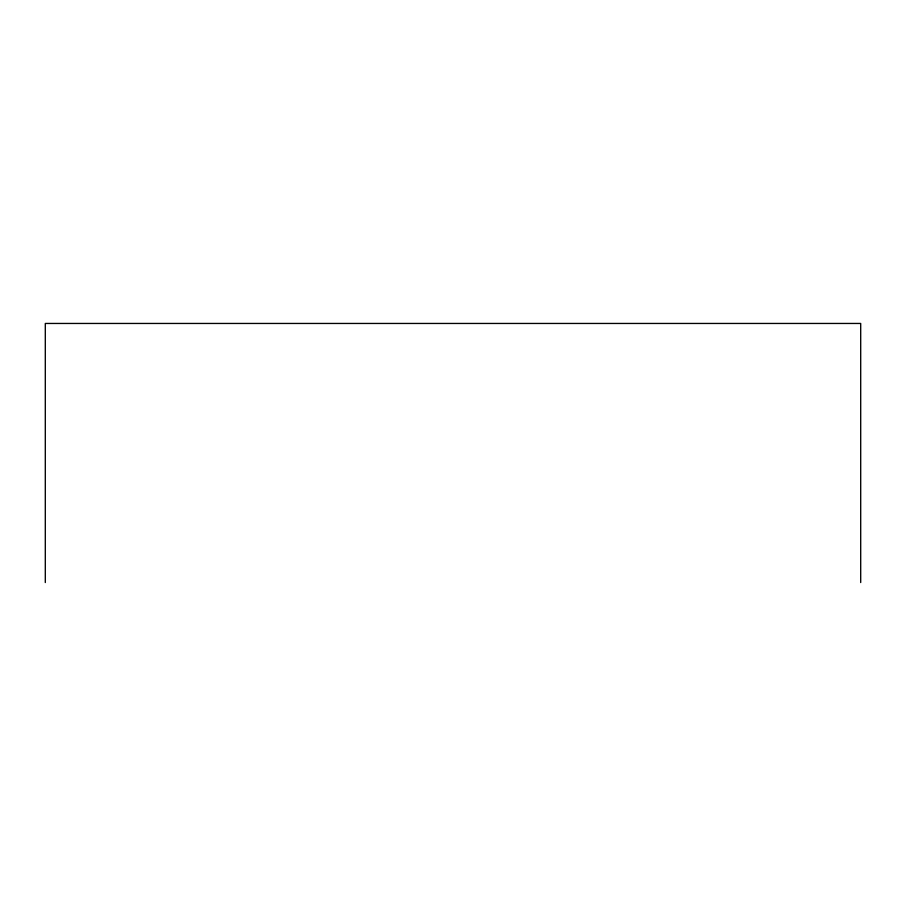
<?xml version="1.0" encoding="UTF-8"?>
<svg xmlns="http://www.w3.org/2000/svg" width="906" height="906" viewBox="0 0 906 906"><rect width="100%" height="100%" fill="white"/><g stroke="black" fill="none" stroke-linecap="round" stroke-linejoin="round"><path stroke-width="1.36" d="M860.7 582.547L860.7 323.453L45.3 323.453L45.3 582.547"/></g></svg>
